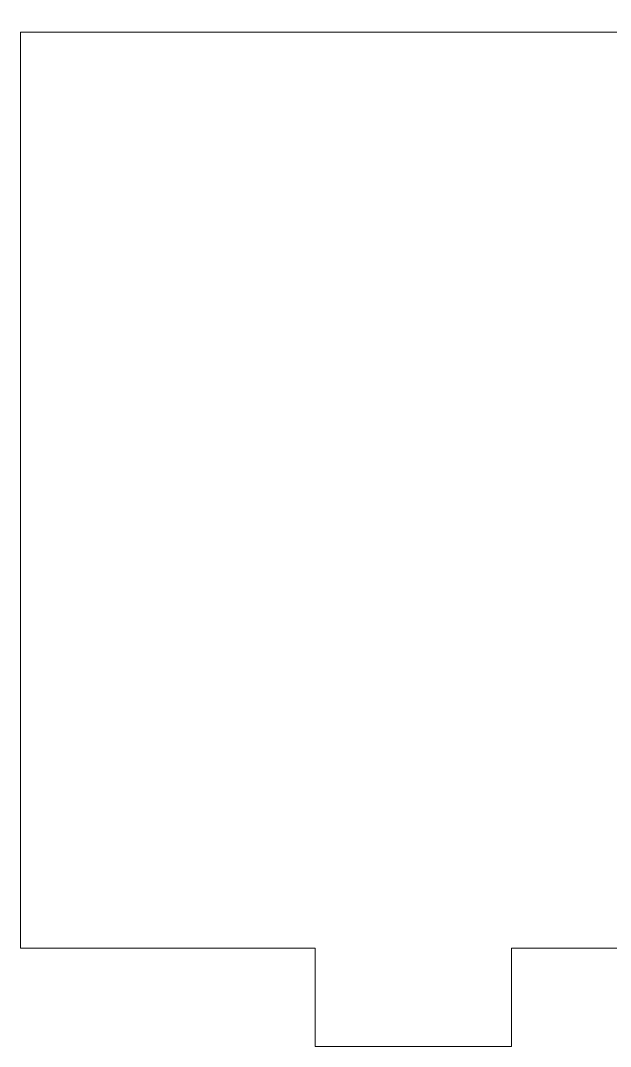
# Model space of a CAD drawing. Header units: millimetres. Extents: x -516 to 519, y -297 to 340.
# Drawn here: x 351.61 to 369.64, y -239.41 to -208.04 of the extents above; entities that cross this region are included whole.
import ezdxf

# ---------------------------------------------------------------- set-up
doc = ezdxf.new("R2010")
doc.units = ezdxf.units.MM
doc.header["$MEASUREMENT"] = 0
doc.layers.add('layer 1', color=7, linetype='Continuous')

msp = doc.modelspace()

# ---------------------------------------------------------------- linework, layer by layer
at = {"layer": 'layer 1', "color": 250, "lineweight": 18}
msp.add_open_spline([(385.5208, -180.8712), (385.5208, -180.8712), (385.5208, -208.394), (385.5208, -208.394), (385.5208, -208.394), (351.6101, -208.394), (351.6101, -208.394), (351.6101, -208.394), (351.6101, -236.4101), (351.6101, -236.4101), (351.6101, -236.4101), (360.6161, -236.4101), (360.6161, -236.4101), (360.6161, -236.4101), (360.6161, -239.4116), (360.6161, -239.4116), (360.6161, -239.4116), (366.6193, -239.4116), (366.6193, -239.4116), (366.6193, -239.4116), (366.6193, -236.4101), (366.6193, -236.4101), (366.6193, -236.4101), (383.8508, -236.4101), (383.8508, -236.4101), (383.8508, -236.4101), (383.8508, -239.4116), (383.8508, -239.4116), (383.8508, -239.4116), (389.8542, -239.4116), (389.8542, -239.4116), (389.8542, -239.4116), (389.8542, -236.4101), (389.8542, -236.4101), (389.8542, -236.4101), (398.4472, -236.4101), (398.4472, -236.4101), (398.4472, -236.4101), (398.4472, -198.8824), (398.4472, -198.8824), (398.4472, -198.8824), (401.4492, -198.8824), (401.4492, -198.8824), (401.4492, -198.8824), (401.4492, -190.8779), (401.4492, -190.8779), (401.4492, -190.8779), (398.4472, -190.8779), (398.4472, -190.8779), (398.4472, -190.8779), (398.4472, -180.8712), (398.4472, -180.8712), (398.4472, -180.8712), (394.986, -180.8712), (394.986, -180.8712), (394.986, -180.8712), (394.986, -177.8693), (394.986, -177.8693), (394.986, -177.8693), (388.982, -177.8693), (388.982, -177.8693), (388.982, -177.8693), (388.982, -180.8712), (388.982, -180.8712), (388.982, -180.8712), (385.5208, -180.8712), (385.5208, -180.8712)], degree=3, knots=[0, 0, 0, 0, 0.0454545, 0.0454545, 0.0454545, 0.0909091, 0.0909091, 0.0909091, 0.1363636, 0.1363636, 0.1363636, 0.1818182, 0.1818182, 0.1818182, 0.2272727, 0.2272727, 0.2272727, 0.2727273, 0.2727273, 0.2727273, 0.3181818, 0.3181818, 0.3181818, 0.3636364, 0.3636364, 0.3636364, 0.4090909, 0.4090909, 0.4090909, 0.4545455, 0.4545455, 0.4545455, 0.5, 0.5, 0.5, 0.5454545, 0.5454545, 0.5454545, 0.5909091, 0.5909091, 0.5909091, 0.6363636, 0.6363636, 0.6363636, 0.6818182, 0.6818182, 0.6818182, 0.7272727, 0.7272727, 0.7272727, 0.7727273, 0.7727273, 0.7727273, 0.8181818, 0.8181818, 0.8181818, 0.8636364, 0.8636364, 0.8636364, 0.9090909, 0.9090909, 0.9090909, 0.9545455, 0.9545455, 0.9545455, 1, 1, 1, 1], dxfattribs=at)

doc.saveas('drawing.dxf')
